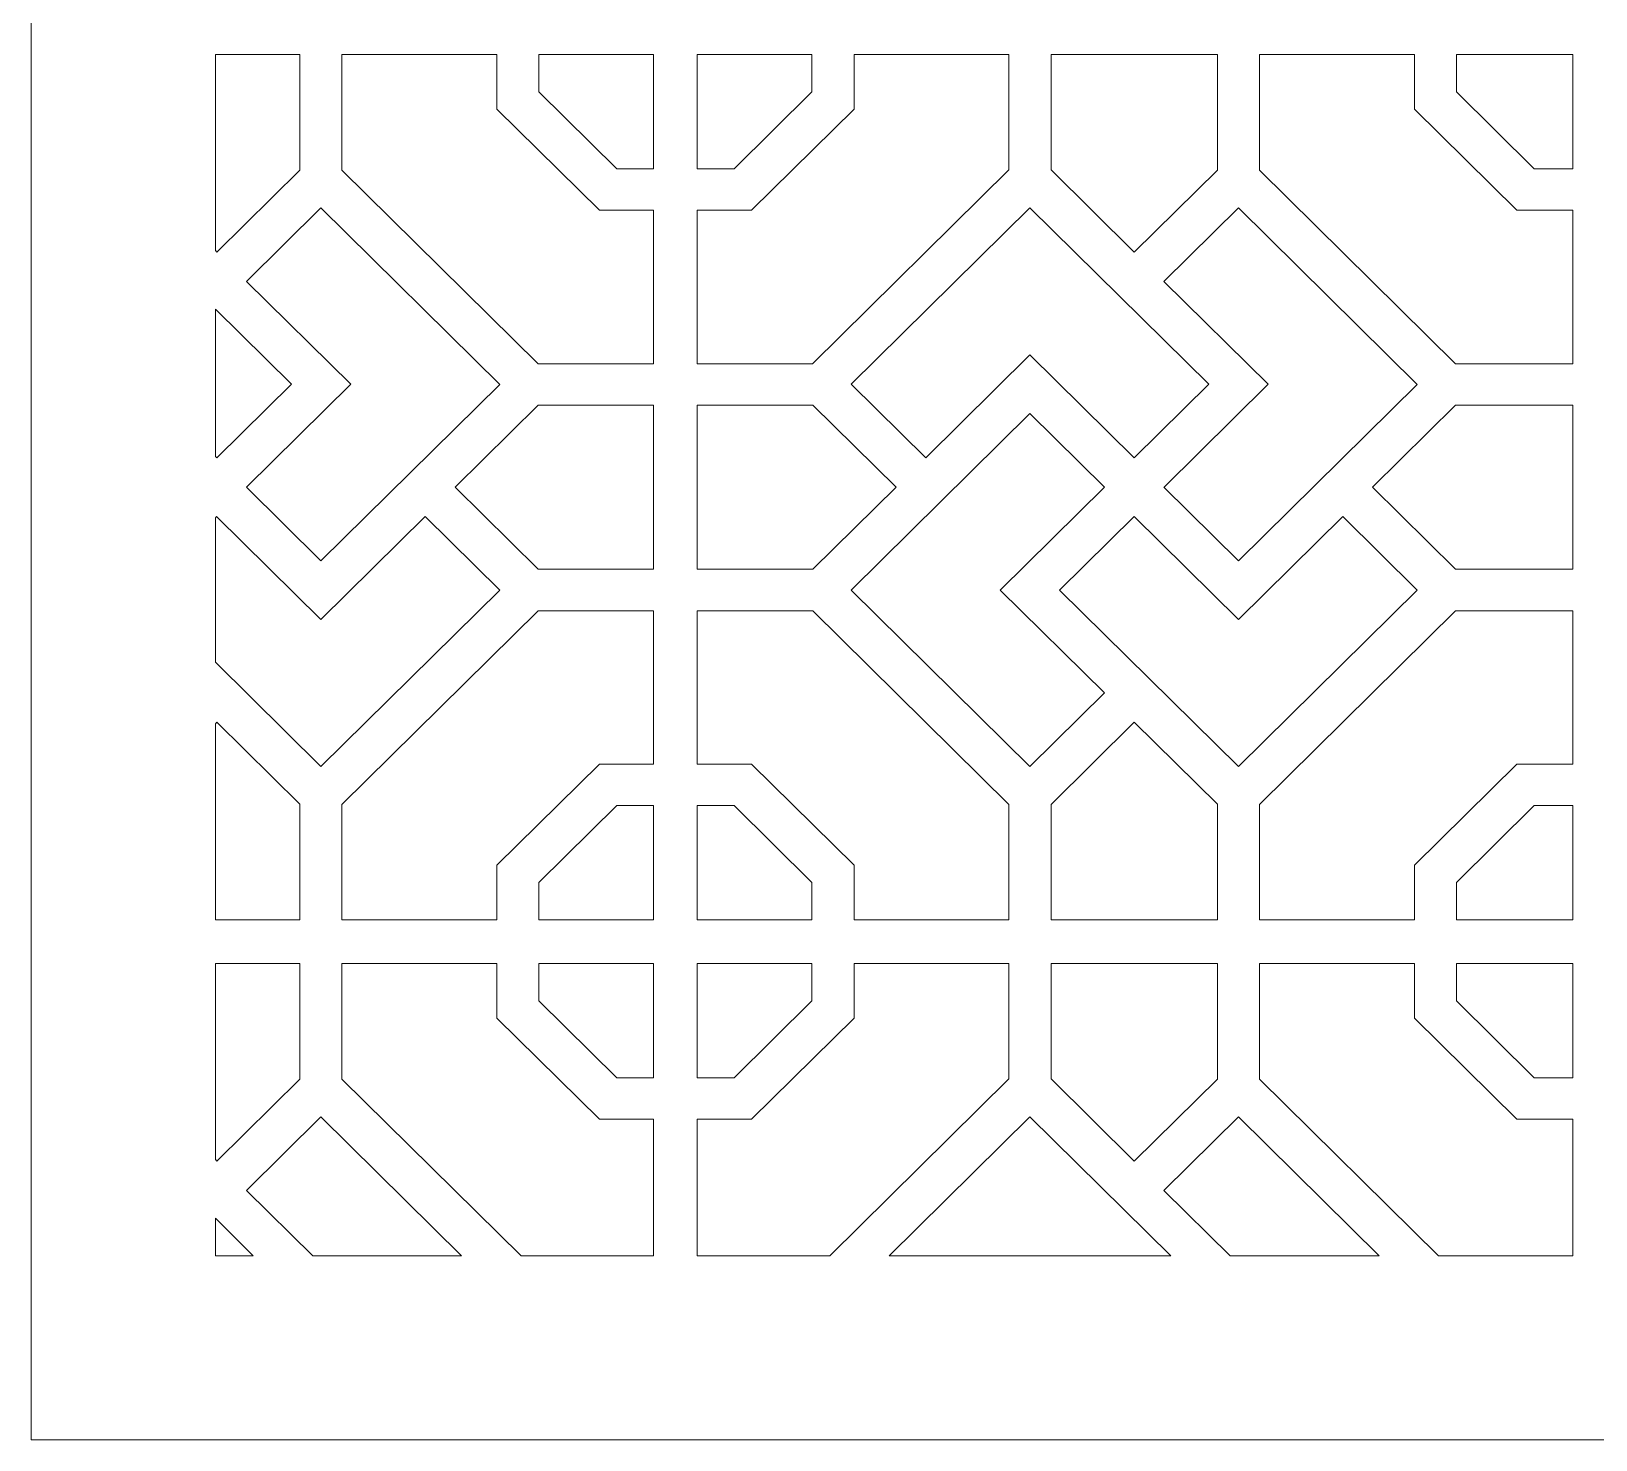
# Model space of a CAD drawing. Header units: centimetres. Extents: x 1.9 to 13.6, y -8.7 to 8.9.
# Drawn here: x 1.881 to 4.703, y -8.687 to -6.146 of the extents above; entities that cross this region are included whole.
import ezdxf

# ---------------------------------------------------------------- set-up
doc = ezdxf.new("R2010")
doc.units = ezdxf.units.CM
doc.header["$MEASUREMENT"] = 0
doc.layers.add('layer 1', color=7, linetype='Continuous')

msp = doc.modelspace()

# ---------------------------------------------------------------- linework, layer by layer
at = {"layer": 'layer 1', "color": 7, "lineweight": 9}
for points, knots in [([(1.88079, 8.91238), (1.88079, 8.91238), (7.52596, 8.91238), (7.52596, 8.91238), (7.52596, 8.91238), (7.52596, 8.91238), (7.52596, -8.68727), (7.52596, -8.68727), (7.52596, -8.68727), (7.52596, -8.68727), (1.88079, -8.68727), (1.88079, -8.68727), (1.88079, -8.68727), (1.88079, -8.68727), (1.88079, 8.91238), (1.88079, 8.91238)], [0, 0, 0, 0, 0.2, 0.2, 0.2, 0.2, 0.4, 0.4, 0.4, 0.4, 0.6, 0.6, 0.6, 0.6, 1, 1, 1, 1]), ([(2.21286, -6.54152), (2.21286, -6.54152), (2.21555, -6.54417), (2.21555, -6.54417), (2.21555, -6.54417), (2.21555, -6.54417), (2.36549, -6.3962), (2.36549, -6.3962), (2.36549, -6.3962), (2.36549, -6.3962), (2.36549, -6.18758), (2.36549, -6.18758), (2.36549, -6.18758), (2.36549, -6.18758), (2.21286, -6.18758), (2.21286, -6.18758), (2.21286, -6.18758), (2.21286, -6.18758), (2.21286, -6.54152), (2.21286, -6.54152)], [0, 0, 0, 0, 0.1666667, 0.1666667, 0.1666667, 0.1666667, 0.3333333, 0.3333333, 0.3333333, 0.3333333, 0.5, 0.5, 0.5, 0.5, 0.6666667, 0.6666667, 0.6666667, 0.6666667, 1, 1, 1, 1]), ([(3.00364, -6.74554), (3.00364, -6.74554), (3.00364, -6.46859), (3.00364, -6.46859), (3.00364, -6.46859), (3.00364, -6.46859), (2.90591, -6.46859), (2.90591, -6.46859), (2.90591, -6.46859), (2.90591, -6.46859), (2.72093, -6.28605), (2.72093, -6.28605), (2.72093, -6.28605), (2.72093, -6.28605), (2.72093, -6.18758), (2.72093, -6.18758), (2.72093, -6.18758), (2.72093, -6.18758), (2.44133, -6.18758), (2.44133, -6.18758), (2.44133, -6.18758), (2.44133, -6.18758), (2.44133, -6.39612), (2.44133, -6.39612), (2.44133, -6.39612), (2.44133, -6.39612), (2.79541, -6.74554), (2.79541, -6.74554), (2.79541, -6.74554), (2.79541, -6.74554), (3.00364, -6.74554), (3.00364, -6.74554)], [0, 0, 0, 0, 0.1111111, 0.1111111, 0.1111111, 0.1111111, 0.2222222, 0.2222222, 0.2222222, 0.2222222, 0.3333333, 0.3333333, 0.3333333, 0.3333333, 0.4444444, 0.4444444, 0.4444444, 0.4444444, 0.5555556, 0.5555556, 0.5555556, 0.5555556, 0.6666667, 0.6666667, 0.6666667, 0.6666667, 0.7777778, 0.7777778, 0.7777778, 0.7777778, 1, 1, 1, 1]), ([(3.00364, -6.39375), (3.00364, -6.39375), (3.00364, -6.18758), (3.00364, -6.18758), (3.00364, -6.18758), (3.00364, -6.18758), (2.79677, -6.18758), (2.79677, -6.18758), (2.79677, -6.18758), (2.79677, -6.18758), (2.79677, -6.25505), (2.79677, -6.25505), (2.79677, -6.25505), (2.79677, -6.25505), (2.93732, -6.39375), (2.93732, -6.39375), (2.93732, -6.39375), (2.93732, -6.39375), (3.00364, -6.39375), (3.00364, -6.39375)], [0, 0, 0, 0, 0.1666667, 0.1666667, 0.1666667, 0.1666667, 0.3333333, 0.3333333, 0.3333333, 0.3333333, 0.5, 0.5, 0.5, 0.5, 0.6666667, 0.6666667, 0.6666667, 0.6666667, 1, 1, 1, 1]), ([(3.08248, -6.18758), (3.08248, -6.18758), (3.08248, -6.39375), (3.08248, -6.39375), (3.08248, -6.39375), (3.08248, -6.39375), (3.1488, -6.39375), (3.1488, -6.39375), (3.1488, -6.39375), (3.1488, -6.39375), (3.28936, -6.25505), (3.28936, -6.25505), (3.28936, -6.25505), (3.28936, -6.25505), (3.28936, -6.18758), (3.28936, -6.18758), (3.28936, -6.18758), (3.28936, -6.18758), (3.08248, -6.18758), (3.08248, -6.18758)], [0, 0, 0, 0, 0.1666667, 0.1666667, 0.1666667, 0.1666667, 0.3333333, 0.3333333, 0.3333333, 0.3333333, 0.5, 0.5, 0.5, 0.5, 0.6666667, 0.6666667, 0.6666667, 0.6666667, 1, 1, 1, 1]), ([(3.08248, -6.46859), (3.08248, -6.46859), (3.08248, -6.74554), (3.08248, -6.74554), (3.08248, -6.74554), (3.08248, -6.74554), (3.29048, -6.74554), (3.29048, -6.74554), (3.29048, -6.74554), (3.29048, -6.74554), (3.6448, -6.39588), (3.6448, -6.39588), (3.6448, -6.39588), (3.6448, -6.39588), (3.6448, -6.18758), (3.6448, -6.18758), (3.6448, -6.18758), (3.6448, -6.18758), (3.3652, -6.18758), (3.3652, -6.18758), (3.3652, -6.18758), (3.3652, -6.18758), (3.3652, -6.28605), (3.3652, -6.28605), (3.3652, -6.28605), (3.3652, -6.28605), (3.18022, -6.46859), (3.18022, -6.46859), (3.18022, -6.46859), (3.18022, -6.46859), (3.08248, -6.46859), (3.08248, -6.46859)], [0, 0, 0, 0, 0.1111111, 0.1111111, 0.1111111, 0.1111111, 0.2222222, 0.2222222, 0.2222222, 0.2222222, 0.3333333, 0.3333333, 0.3333333, 0.3333333, 0.4444444, 0.4444444, 0.4444444, 0.4444444, 0.5555556, 0.5555556, 0.5555556, 0.5555556, 0.6666667, 0.6666667, 0.6666667, 0.6666667, 0.7777778, 0.7777778, 0.7777778, 0.7777778, 1, 1, 1, 1]), ([(3.72064, -6.18758), (3.72064, -6.18758), (3.72063, -6.39597), (3.72063, -6.39597), (3.72063, -6.39597), (3.72063, -6.39597), (3.87082, -6.54417), (3.87082, -6.54417), (3.87082, -6.54417), (3.87082, -6.54417), (4.02076, -6.3962), (4.02076, -6.3962), (4.02076, -6.3962), (4.02076, -6.3962), (4.02076, -6.18758), (4.02076, -6.18758), (4.02076, -6.18758), (4.02076, -6.18758), (3.72064, -6.18758), (3.72064, -6.18758)], [0, 0, 0, 0, 0.1666667, 0.1666667, 0.1666667, 0.1666667, 0.3333333, 0.3333333, 0.3333333, 0.3333333, 0.5, 0.5, 0.5, 0.5, 0.6666667, 0.6666667, 0.6666667, 0.6666667, 1, 1, 1, 1]), ([(4.56118, -6.46859), (4.56118, -6.46859), (4.3762, -6.28605), (4.3762, -6.28605), (4.3762, -6.28605), (4.3762, -6.28605), (4.3762, -6.18758), (4.3762, -6.18758), (4.3762, -6.18758), (4.3762, -6.18758), (4.0966, -6.18758), (4.0966, -6.18758), (4.0966, -6.18758), (4.0966, -6.18758), (4.09659, -6.39612), (4.09659, -6.39612), (4.09659, -6.39612), (4.09659, -6.39612), (4.45068, -6.74554), (4.45068, -6.74554), (4.45068, -6.74554), (4.45068, -6.74554), (4.66191, -6.74554), (4.66191, -6.74554), (4.66191, -6.74554), (4.66191, -6.74554), (4.66191, -6.46859), (4.66191, -6.46859), (4.66191, -6.46859), (4.66191, -6.46859), (4.56118, -6.46859), (4.56118, -6.46859)], [0, 0, 0, 0, 0.1111111, 0.1111111, 0.1111111, 0.1111111, 0.2222222, 0.2222222, 0.2222222, 0.2222222, 0.3333333, 0.3333333, 0.3333333, 0.3333333, 0.4444444, 0.4444444, 0.4444444, 0.4444444, 0.5555556, 0.5555556, 0.5555556, 0.5555556, 0.6666667, 0.6666667, 0.6666667, 0.6666667, 0.7777778, 0.7777778, 0.7777778, 0.7777778, 1, 1, 1, 1]), ([(4.66191, -6.39375), (4.66191, -6.39375), (4.66191, -6.18758), (4.66191, -6.18758), (4.66191, -6.18758), (4.66191, -6.18758), (4.45203, -6.18758), (4.45203, -6.18758), (4.45203, -6.18758), (4.45203, -6.18758), (4.45203, -6.25505), (4.45203, -6.25505), (4.45203, -6.25505), (4.45203, -6.25505), (4.59259, -6.39375), (4.59259, -6.39375), (4.59259, -6.39375), (4.59259, -6.39375), (4.66191, -6.39375), (4.66191, -6.39375)], [0, 0, 0, 0, 0.1666667, 0.1666667, 0.1666667, 0.1666667, 0.3333333, 0.3333333, 0.3333333, 0.3333333, 0.5, 0.5, 0.5, 0.5, 0.6666667, 0.6666667, 0.6666667, 0.6666667, 1, 1, 1, 1]), ([(2.26925, -6.96828), (2.26925, -6.96828), (2.26932, -6.96834), (2.26932, -6.96834), (2.26932, -6.96834), (2.26932, -6.96834), (2.269, -6.96865), (2.269, -6.96865), (2.269, -6.96865), (2.269, -6.96865), (2.40346, -7.10134), (2.40346, -7.10134), (2.40346, -7.10134), (2.40346, -7.10134), (2.72609, -6.78296), (2.72609, -6.78296), (2.72609, -6.78296), (2.72609, -6.78296), (2.40346, -6.46458), (2.40346, -6.46458), (2.40346, -6.46458), (2.40346, -6.46458), (2.26918, -6.59709), (2.26918, -6.59709), (2.26918, -6.59709), (2.26918, -6.59709), (2.45728, -6.78272), (2.45728, -6.78272), (2.45728, -6.78272), (2.45728, -6.78272), (2.26925, -6.96828), (2.26925, -6.96828)], [0, 0, 0, 0, 0.1111111, 0.1111111, 0.1111111, 0.1111111, 0.2222222, 0.2222222, 0.2222222, 0.2222222, 0.3333333, 0.3333333, 0.3333333, 0.3333333, 0.4444444, 0.4444444, 0.4444444, 0.4444444, 0.5555556, 0.5555556, 0.5555556, 0.5555556, 0.6666667, 0.6666667, 0.6666667, 0.6666667, 0.7777778, 0.7777778, 0.7777778, 0.7777778, 1, 1, 1, 1]), ([(3.87059, -6.91527), (3.87059, -6.91527), (3.87067, -6.9152), (3.87067, -6.9152), (3.87067, -6.9152), (3.87067, -6.9152), (3.87086, -6.91539), (3.87086, -6.91539), (3.87086, -6.91539), (3.87086, -6.91539), (4.0053, -6.78272), (4.0053, -6.78272), (4.0053, -6.78272), (4.0053, -6.78272), (3.68268, -6.46434), (3.68268, -6.46434), (3.68268, -6.46434), (3.68268, -6.46434), (3.36005, -6.78272), (3.36005, -6.78272), (3.36005, -6.78272), (3.36005, -6.78272), (3.49456, -6.91546), (3.49456, -6.91546), (3.49456, -6.91546), (3.49456, -6.91546), (3.68267, -6.72982), (3.68267, -6.72982), (3.68267, -6.72982), (3.68267, -6.72982), (3.87059, -6.91527), (3.87059, -6.91527)], [0, 0, 0, 0, 0.1111111, 0.1111111, 0.1111111, 0.1111111, 0.2222222, 0.2222222, 0.2222222, 0.2222222, 0.3333333, 0.3333333, 0.3333333, 0.3333333, 0.4444444, 0.4444444, 0.4444444, 0.4444444, 0.5555556, 0.5555556, 0.5555556, 0.5555556, 0.6666667, 0.6666667, 0.6666667, 0.6666667, 0.7777778, 0.7777778, 0.7777778, 0.7777778, 1, 1, 1, 1]), ([(3.92451, -6.96828), (3.92451, -6.96828), (3.92458, -6.96834), (3.92458, -6.96834), (3.92458, -6.96834), (3.92458, -6.96834), (3.92427, -6.96865), (3.92427, -6.96865), (3.92427, -6.96865), (3.92427, -6.96865), (4.05873, -7.10134), (4.05873, -7.10134), (4.05873, -7.10134), (4.05873, -7.10134), (4.38135, -6.78296), (4.38135, -6.78296), (4.38135, -6.78296), (4.38135, -6.78296), (4.05873, -6.46458), (4.05873, -6.46458), (4.05873, -6.46458), (4.05873, -6.46458), (3.92444, -6.59709), (3.92444, -6.59709), (3.92444, -6.59709), (3.92444, -6.59709), (4.11255, -6.78272), (4.11255, -6.78272), (4.11255, -6.78272), (4.11255, -6.78272), (3.92451, -6.96828), (3.92451, -6.96828)], [0, 0, 0, 0, 0.1111111, 0.1111111, 0.1111111, 0.1111111, 0.2222222, 0.2222222, 0.2222222, 0.2222222, 0.3333333, 0.3333333, 0.3333333, 0.3333333, 0.4444444, 0.4444444, 0.4444444, 0.4444444, 0.5555556, 0.5555556, 0.5555556, 0.5555556, 0.6666667, 0.6666667, 0.6666667, 0.6666667, 0.7777778, 0.7777778, 0.7777778, 0.7777778, 1, 1, 1, 1]), ([(2.21286, -6.91283), (2.21286, -6.91283), (2.21533, -6.91527), (2.21533, -6.91527), (2.21533, -6.91527), (2.21533, -6.91527), (2.2154, -6.9152), (2.2154, -6.9152), (2.2154, -6.9152), (2.2154, -6.9152), (2.21559, -6.91539), (2.21559, -6.91539), (2.21559, -6.91539), (2.21559, -6.91539), (2.35003, -6.78272), (2.35003, -6.78272), (2.35003, -6.78272), (2.35003, -6.78272), (2.21286, -6.64735), (2.21286, -6.64735), (2.21286, -6.64735), (2.21286, -6.64735), (2.21286, -6.91283), (2.21286, -6.91283)], [0, 0, 0, 0, 0.1428571, 0.1428571, 0.1428571, 0.1428571, 0.2857143, 0.2857143, 0.2857143, 0.2857143, 0.4285714, 0.4285714, 0.4285714, 0.4285714, 0.5714286, 0.5714286, 0.5714286, 0.5714286, 0.7142857, 0.7142857, 0.7142857, 0.7142857, 1, 1, 1, 1]), ([(3.00364, -7.11655), (3.00364, -7.11655), (3.00364, -6.82037), (3.00364, -6.82037), (3.00364, -6.82037), (3.00364, -6.82037), (2.79541, -6.82037), (2.79541, -6.82037), (2.79541, -6.82037), (2.79541, -6.82037), (2.64535, -6.96846), (2.64535, -6.96846), (2.64535, -6.96846), (2.64535, -6.96846), (2.79541, -7.11655), (2.79541, -7.11655), (2.79541, -7.11655), (2.79541, -7.11655), (3.00364, -7.11655), (3.00364, -7.11655)], [0, 0, 0, 0, 0.1666667, 0.1666667, 0.1666667, 0.1666667, 0.3333333, 0.3333333, 0.3333333, 0.3333333, 0.5, 0.5, 0.5, 0.5, 0.6666667, 0.6666667, 0.6666667, 0.6666667, 1, 1, 1, 1]), ([(3.08248, -6.82037), (3.08248, -6.82037), (3.08248, -7.11655), (3.08248, -7.11655), (3.08248, -7.11655), (3.08248, -7.11655), (3.29079, -7.11655), (3.29079, -7.11655), (3.29079, -7.11655), (3.29079, -7.11655), (3.44094, -6.96838), (3.44094, -6.96838), (3.44094, -6.96838), (3.44094, -6.96838), (3.29096, -6.82037), (3.29096, -6.82037), (3.29096, -6.82037), (3.29096, -6.82037), (3.08248, -6.82037), (3.08248, -6.82037)], [0, 0, 0, 0, 0.1666667, 0.1666667, 0.1666667, 0.1666667, 0.3333333, 0.3333333, 0.3333333, 0.3333333, 0.5, 0.5, 0.5, 0.5, 0.6666667, 0.6666667, 0.6666667, 0.6666667, 1, 1, 1, 1]), ([(4.66191, -6.82037), (4.66191, -6.82037), (4.45068, -6.82037), (4.45068, -6.82037), (4.45068, -6.82037), (4.45068, -6.82037), (4.30061, -6.96846), (4.30061, -6.96846), (4.30061, -6.96846), (4.30061, -6.96846), (4.45068, -7.11655), (4.45068, -7.11655), (4.45068, -7.11655), (4.45068, -7.11655), (4.66191, -7.11655), (4.66191, -7.11655), (4.66191, -7.11655), (4.66191, -7.11655), (4.66191, -6.82037), (4.66191, -6.82037)], [0, 0, 0, 0, 0.1666667, 0.1666667, 0.1666667, 0.1666667, 0.3333333, 0.3333333, 0.3333333, 0.3333333, 0.5, 0.5, 0.5, 0.5, 0.6666667, 0.6666667, 0.6666667, 0.6666667, 1, 1, 1, 1]), ([(3.81684, -6.96838), (3.81684, -6.96838), (3.817, -6.96822), (3.817, -6.96822), (3.817, -6.96822), (3.817, -6.96822), (3.68268, -6.83567), (3.68268, -6.83567), (3.68268, -6.83567), (3.68268, -6.83567), (3.36005, -7.15404), (3.36005, -7.15404), (3.36005, -7.15404), (3.36005, -7.15404), (3.68267, -7.47242), (3.68267, -7.47242), (3.68267, -7.47242), (3.68267, -7.47242), (3.81711, -7.33975), (3.81711, -7.33975), (3.81711, -7.33975), (3.81711, -7.33975), (3.62885, -7.15397), (3.62885, -7.15397), (3.62885, -7.15397), (3.62885, -7.15397), (3.81688, -6.96842), (3.81688, -6.96842), (3.81688, -6.96842), (3.81688, -6.96842), (3.81684, -6.96838), (3.81684, -6.96838)], [0, 0, 0, 0, 0.1111111, 0.1111111, 0.1111111, 0.1111111, 0.2222222, 0.2222222, 0.2222222, 0.2222222, 0.3333333, 0.3333333, 0.3333333, 0.3333333, 0.4444444, 0.4444444, 0.4444444, 0.4444444, 0.5555556, 0.5555556, 0.5555556, 0.5555556, 0.6666667, 0.6666667, 0.6666667, 0.6666667, 0.7777778, 0.7777778, 0.7777778, 0.7777778, 1, 1, 1, 1]), ([(2.21286, -7.28426), (2.21286, -7.28426), (2.40346, -7.47235), (2.40346, -7.47235), (2.40346, -7.47235), (2.40346, -7.47235), (2.72609, -7.15397), (2.72609, -7.15397), (2.72609, -7.15397), (2.72609, -7.15397), (2.59172, -7.02138), (2.59172, -7.02138), (2.59172, -7.02138), (2.59172, -7.02138), (2.40346, -7.20717), (2.40346, -7.20717), (2.40346, -7.20717), (2.40346, -7.20717), (2.21519, -7.02138), (2.21519, -7.02138), (2.21519, -7.02138), (2.21519, -7.02138), (2.21286, -7.02368), (2.21286, -7.02368), (2.21286, -7.02368), (2.21286, -7.02368), (2.21286, -7.28426), (2.21286, -7.28426)], [0, 0, 0, 0, 0.125, 0.125, 0.125, 0.125, 0.25, 0.25, 0.25, 0.25, 0.375, 0.375, 0.375, 0.375, 0.5, 0.5, 0.5, 0.5, 0.625, 0.625, 0.625, 0.625, 0.75, 0.75, 0.75, 0.75, 1, 1, 1, 1]), ([(3.87046, -7.02138), (3.87046, -7.02138), (3.7361, -7.15397), (3.7361, -7.15397), (3.7361, -7.15397), (3.7361, -7.15397), (4.05873, -7.47235), (4.05873, -7.47235), (4.05873, -7.47235), (4.05873, -7.47235), (4.38135, -7.15397), (4.38135, -7.15397), (4.38135, -7.15397), (4.38135, -7.15397), (4.24699, -7.02138), (4.24699, -7.02138), (4.24699, -7.02138), (4.24699, -7.02138), (4.05873, -7.20717), (4.05873, -7.20717), (4.05873, -7.20717), (4.05873, -7.20717), (3.87046, -7.02138), (3.87046, -7.02138)], [0, 0, 0, 0, 0.1428571, 0.1428571, 0.1428571, 0.1428571, 0.2857143, 0.2857143, 0.2857143, 0.2857143, 0.4285714, 0.4285714, 0.4285714, 0.4285714, 0.5714286, 0.5714286, 0.5714286, 0.5714286, 0.7142857, 0.7142857, 0.7142857, 0.7142857, 1, 1, 1, 1]), ([(3.00364, -7.46816), (3.00364, -7.46816), (3.00364, -7.19138), (3.00364, -7.19138), (3.00364, -7.19138), (3.00364, -7.19138), (2.79541, -7.19138), (2.79541, -7.19138), (2.79541, -7.19138), (2.79541, -7.19138), (2.44133, -7.5408), (2.44133, -7.5408), (2.44133, -7.5408), (2.44133, -7.5408), (2.44133, -7.74917), (2.44133, -7.74917), (2.44133, -7.74917), (2.44133, -7.74917), (2.72093, -7.74917), (2.72093, -7.74917), (2.72093, -7.74917), (2.72093, -7.74917), (2.72093, -7.6507), (2.72093, -7.6507), (2.72093, -7.6507), (2.72093, -7.6507), (2.90591, -7.46816), (2.90591, -7.46816), (2.90591, -7.46816), (2.90591, -7.46816), (3.00364, -7.46816), (3.00364, -7.46816)], [0, 0, 0, 0, 0.1111111, 0.1111111, 0.1111111, 0.1111111, 0.2222222, 0.2222222, 0.2222222, 0.2222222, 0.3333333, 0.3333333, 0.3333333, 0.3333333, 0.4444444, 0.4444444, 0.4444444, 0.4444444, 0.5555556, 0.5555556, 0.5555556, 0.5555556, 0.6666667, 0.6666667, 0.6666667, 0.6666667, 0.7777778, 0.7777778, 0.7777778, 0.7777778, 1, 1, 1, 1]), ([(3.08248, -7.19138), (3.08248, -7.19138), (3.08248, -7.46816), (3.08248, -7.46816), (3.08248, -7.46816), (3.08248, -7.46816), (3.18022, -7.46816), (3.18022, -7.46816), (3.18022, -7.46816), (3.18022, -7.46816), (3.3652, -7.6507), (3.3652, -7.6507), (3.3652, -7.6507), (3.3652, -7.6507), (3.3652, -7.74917), (3.3652, -7.74917), (3.3652, -7.74917), (3.3652, -7.74917), (3.6448, -7.74917), (3.6448, -7.74917), (3.6448, -7.74917), (3.6448, -7.74917), (3.6448, -7.54087), (3.6448, -7.54087), (3.6448, -7.54087), (3.6448, -7.54087), (3.29065, -7.19138), (3.29065, -7.19138), (3.29065, -7.19138), (3.29065, -7.19138), (3.08248, -7.19138), (3.08248, -7.19138)], [0, 0, 0, 0, 0.1111111, 0.1111111, 0.1111111, 0.1111111, 0.2222222, 0.2222222, 0.2222222, 0.2222222, 0.3333333, 0.3333333, 0.3333333, 0.3333333, 0.4444444, 0.4444444, 0.4444444, 0.4444444, 0.5555556, 0.5555556, 0.5555556, 0.5555556, 0.6666667, 0.6666667, 0.6666667, 0.6666667, 0.7777778, 0.7777778, 0.7777778, 0.7777778, 1, 1, 1, 1]), ([(4.56118, -7.46816), (4.56118, -7.46816), (4.66191, -7.46816), (4.66191, -7.46816), (4.66191, -7.46816), (4.66191, -7.46816), (4.66191, -7.19138), (4.66191, -7.19138), (4.66191, -7.19138), (4.66191, -7.19138), (4.45068, -7.19138), (4.45068, -7.19138), (4.45068, -7.19138), (4.45068, -7.19138), (4.0966, -7.5408), (4.0966, -7.5408), (4.0966, -7.5408), (4.0966, -7.5408), (4.09659, -7.74917), (4.09659, -7.74917), (4.09659, -7.74917), (4.09659, -7.74917), (4.3762, -7.74917), (4.3762, -7.74917), (4.3762, -7.74917), (4.3762, -7.74917), (4.3762, -7.6507), (4.3762, -7.6507), (4.3762, -7.6507), (4.3762, -7.6507), (4.56118, -7.46816), (4.56118, -7.46816)], [0, 0, 0, 0, 0.1111111, 0.1111111, 0.1111111, 0.1111111, 0.2222222, 0.2222222, 0.2222222, 0.2222222, 0.3333333, 0.3333333, 0.3333333, 0.3333333, 0.4444444, 0.4444444, 0.4444444, 0.4444444, 0.5555556, 0.5555556, 0.5555556, 0.5555556, 0.6666667, 0.6666667, 0.6666667, 0.6666667, 0.7777778, 0.7777778, 0.7777778, 0.7777778, 1, 1, 1, 1]), ([(2.21286, -7.74917), (2.21286, -7.74917), (2.36549, -7.74917), (2.36549, -7.74917), (2.36549, -7.74917), (2.36549, -7.74917), (2.36549, -7.54071), (2.36549, -7.54071), (2.36549, -7.54071), (2.36549, -7.54071), (2.21547, -7.39267), (2.21547, -7.39267), (2.21547, -7.39267), (2.21547, -7.39267), (2.21286, -7.39524), (2.21286, -7.39524), (2.21286, -7.39524), (2.21286, -7.39524), (2.21286, -7.74917), (2.21286, -7.74917)], [0, 0, 0, 0, 0.1666667, 0.1666667, 0.1666667, 0.1666667, 0.3333333, 0.3333333, 0.3333333, 0.3333333, 0.5, 0.5, 0.5, 0.5, 0.6666667, 0.6666667, 0.6666667, 0.6666667, 1, 1, 1, 1]), ([(4.02076, -7.74917), (4.02076, -7.74917), (4.02076, -7.54071), (4.02076, -7.54071), (4.02076, -7.54071), (4.02076, -7.54071), (3.87073, -7.39267), (3.87073, -7.39267), (3.87073, -7.39267), (3.87073, -7.39267), (3.72064, -7.54079), (3.72064, -7.54079), (3.72064, -7.54079), (3.72064, -7.54079), (3.72063, -7.74917), (3.72063, -7.74917), (3.72063, -7.74917), (3.72063, -7.74917), (4.02076, -7.74917), (4.02076, -7.74917)], [0, 0, 0, 0, 0.1666667, 0.1666667, 0.1666667, 0.1666667, 0.3333333, 0.3333333, 0.3333333, 0.3333333, 0.5, 0.5, 0.5, 0.5, 0.6666667, 0.6666667, 0.6666667, 0.6666667, 1, 1, 1, 1]), ([(3.00364, -7.74917), (3.00364, -7.74917), (3.00364, -7.543), (3.00364, -7.543), (3.00364, -7.543), (3.00364, -7.543), (2.93732, -7.543), (2.93732, -7.543), (2.93732, -7.543), (2.93732, -7.543), (2.79677, -7.6817), (2.79677, -7.6817), (2.79677, -7.6817), (2.79677, -7.6817), (2.79677, -7.74917), (2.79677, -7.74917), (2.79677, -7.74917), (2.79677, -7.74917), (3.00364, -7.74917), (3.00364, -7.74917)], [0, 0, 0, 0, 0.1666667, 0.1666667, 0.1666667, 0.1666667, 0.3333333, 0.3333333, 0.3333333, 0.3333333, 0.5, 0.5, 0.5, 0.5, 0.6666667, 0.6666667, 0.6666667, 0.6666667, 1, 1, 1, 1]), ([(3.08248, -7.543), (3.08248, -7.543), (3.08248, -7.74917), (3.08248, -7.74917), (3.08248, -7.74917), (3.08248, -7.74917), (3.28936, -7.74917), (3.28936, -7.74917), (3.28936, -7.74917), (3.28936, -7.74917), (3.28936, -7.6817), (3.28936, -7.6817), (3.28936, -7.6817), (3.28936, -7.6817), (3.1488, -7.543), (3.1488, -7.543), (3.1488, -7.543), (3.1488, -7.543), (3.08248, -7.543), (3.08248, -7.543)], [0, 0, 0, 0, 0.1666667, 0.1666667, 0.1666667, 0.1666667, 0.3333333, 0.3333333, 0.3333333, 0.3333333, 0.5, 0.5, 0.5, 0.5, 0.6666667, 0.6666667, 0.6666667, 0.6666667, 1, 1, 1, 1]), ([(4.66191, -7.543), (4.66191, -7.543), (4.59259, -7.543), (4.59259, -7.543), (4.59259, -7.543), (4.59259, -7.543), (4.45203, -7.6817), (4.45203, -7.6817), (4.45203, -7.6817), (4.45203, -7.6817), (4.45203, -7.74917), (4.45203, -7.74917), (4.45203, -7.74917), (4.45203, -7.74917), (4.66191, -7.74917), (4.66191, -7.74917), (4.66191, -7.74917), (4.66191, -7.74917), (4.66191, -7.543), (4.66191, -7.543)], [0, 0, 0, 0, 0.1666667, 0.1666667, 0.1666667, 0.1666667, 0.3333333, 0.3333333, 0.3333333, 0.3333333, 0.5, 0.5, 0.5, 0.5, 0.6666667, 0.6666667, 0.6666667, 0.6666667, 1, 1, 1, 1]), ([(2.21286, -8.18182), (2.21286, -8.18182), (2.21555, -8.18447), (2.21555, -8.18447), (2.21555, -8.18447), (2.21555, -8.18447), (2.36549, -8.0365), (2.36549, -8.0365), (2.36549, -8.0365), (2.36549, -8.0365), (2.36549, -7.82788), (2.36549, -7.82788), (2.36549, -7.82788), (2.36549, -7.82788), (2.21286, -7.82788), (2.21286, -7.82788), (2.21286, -7.82788), (2.21286, -7.82788), (2.21286, -8.18182), (2.21286, -8.18182)], [0, 0, 0, 0, 0.1666667, 0.1666667, 0.1666667, 0.1666667, 0.3333333, 0.3333333, 0.3333333, 0.3333333, 0.5, 0.5, 0.5, 0.5, 0.6666667, 0.6666667, 0.6666667, 0.6666667, 1, 1, 1, 1]), ([(3.00364, -8.3552), (3.00364, -8.3552), (3.00364, -8.10889), (3.00364, -8.10889), (3.00364, -8.10889), (3.00364, -8.10889), (2.90591, -8.10889), (2.90591, -8.10889), (2.90591, -8.10889), (2.90591, -8.10889), (2.72093, -7.92635), (2.72093, -7.92635), (2.72093, -7.92635), (2.72093, -7.92635), (2.72093, -7.82788), (2.72093, -7.82788), (2.72093, -7.82788), (2.72093, -7.82788), (2.44133, -7.82788), (2.44133, -7.82788), (2.44133, -7.82788), (2.44133, -7.82788), (2.44133, -8.03642), (2.44133, -8.03642), (2.44133, -8.03642), (2.44133, -8.03642), (2.76437, -8.3552), (2.76437, -8.3552), (2.76437, -8.3552), (2.76437, -8.3552), (3.00364, -8.3552), (3.00364, -8.3552)], [0, 0, 0, 0, 0.1111111, 0.1111111, 0.1111111, 0.1111111, 0.2222222, 0.2222222, 0.2222222, 0.2222222, 0.3333333, 0.3333333, 0.3333333, 0.3333333, 0.4444444, 0.4444444, 0.4444444, 0.4444444, 0.5555556, 0.5555556, 0.5555556, 0.5555556, 0.6666667, 0.6666667, 0.6666667, 0.6666667, 0.7777778, 0.7777778, 0.7777778, 0.7777778, 1, 1, 1, 1]), ([(3.00364, -8.03406), (3.00364, -8.03406), (3.00364, -7.82788), (3.00364, -7.82788), (3.00364, -7.82788), (3.00364, -7.82788), (2.79677, -7.82788), (2.79677, -7.82788), (2.79677, -7.82788), (2.79677, -7.82788), (2.79677, -7.89535), (2.79677, -7.89535), (2.79677, -7.89535), (2.79677, -7.89535), (2.93732, -8.03406), (2.93732, -8.03406), (2.93732, -8.03406), (2.93732, -8.03406), (3.00364, -8.03406), (3.00364, -8.03406)], [0, 0, 0, 0, 0.1666667, 0.1666667, 0.1666667, 0.1666667, 0.3333333, 0.3333333, 0.3333333, 0.3333333, 0.5, 0.5, 0.5, 0.5, 0.6666667, 0.6666667, 0.6666667, 0.6666667, 1, 1, 1, 1]), ([(3.32152, -8.3552), (3.32152, -8.3552), (3.6448, -8.03618), (3.6448, -8.03618), (3.6448, -8.03618), (3.6448, -8.03618), (3.6448, -7.82788), (3.6448, -7.82788), (3.6448, -7.82788), (3.6448, -7.82788), (3.3652, -7.82788), (3.3652, -7.82788), (3.3652, -7.82788), (3.3652, -7.82788), (3.3652, -7.92635), (3.3652, -7.92635), (3.3652, -7.92635), (3.3652, -7.92635), (3.18022, -8.10889), (3.18022, -8.10889), (3.18022, -8.10889), (3.18022, -8.10889), (3.08248, -8.10889), (3.08248, -8.10889), (3.08248, -8.10889), (3.08248, -8.10889), (3.08248, -8.3552), (3.08248, -8.3552), (3.08248, -8.3552), (3.08248, -8.3552), (3.32152, -8.3552), (3.32152, -8.3552)], [0, 0, 0, 0, 0.1111111, 0.1111111, 0.1111111, 0.1111111, 0.2222222, 0.2222222, 0.2222222, 0.2222222, 0.3333333, 0.3333333, 0.3333333, 0.3333333, 0.4444444, 0.4444444, 0.4444444, 0.4444444, 0.5555556, 0.5555556, 0.5555556, 0.5555556, 0.6666667, 0.6666667, 0.6666667, 0.6666667, 0.7777778, 0.7777778, 0.7777778, 0.7777778, 1, 1, 1, 1]), ([(3.08248, -7.82788), (3.08248, -7.82788), (3.08248, -8.03406), (3.08248, -8.03406), (3.08248, -8.03406), (3.08248, -8.03406), (3.1488, -8.03406), (3.1488, -8.03406), (3.1488, -8.03406), (3.1488, -8.03406), (3.28936, -7.89535), (3.28936, -7.89535), (3.28936, -7.89535), (3.28936, -7.89535), (3.28936, -7.82788), (3.28936, -7.82788), (3.28936, -7.82788), (3.28936, -7.82788), (3.08248, -7.82788), (3.08248, -7.82788)], [0, 0, 0, 0, 0.1666667, 0.1666667, 0.1666667, 0.1666667, 0.3333333, 0.3333333, 0.3333333, 0.3333333, 0.5, 0.5, 0.5, 0.5, 0.6666667, 0.6666667, 0.6666667, 0.6666667, 1, 1, 1, 1]), ([(3.72064, -7.82788), (3.72064, -7.82788), (3.72063, -8.03627), (3.72063, -8.03627), (3.72063, -8.03627), (3.72063, -8.03627), (3.87082, -8.18447), (3.87082, -8.18447), (3.87082, -8.18447), (3.87082, -8.18447), (4.02076, -8.0365), (4.02076, -8.0365), (4.02076, -8.0365), (4.02076, -8.0365), (4.02076, -7.82788), (4.02076, -7.82788), (4.02076, -7.82788), (4.02076, -7.82788), (3.72064, -7.82788), (3.72064, -7.82788)], [0, 0, 0, 0, 0.1666667, 0.1666667, 0.1666667, 0.1666667, 0.3333333, 0.3333333, 0.3333333, 0.3333333, 0.5, 0.5, 0.5, 0.5, 0.6666667, 0.6666667, 0.6666667, 0.6666667, 1, 1, 1, 1]), ([(4.66191, -8.3552), (4.66191, -8.3552), (4.66191, -8.10889), (4.66191, -8.10889), (4.66191, -8.10889), (4.66191, -8.10889), (4.56118, -8.10889), (4.56118, -8.10889), (4.56118, -8.10889), (4.56118, -8.10889), (4.3762, -7.92635), (4.3762, -7.92635), (4.3762, -7.92635), (4.3762, -7.92635), (4.3762, -7.82788), (4.3762, -7.82788), (4.3762, -7.82788), (4.3762, -7.82788), (4.0966, -7.82788), (4.0966, -7.82788), (4.0966, -7.82788), (4.0966, -7.82788), (4.09659, -8.03642), (4.09659, -8.03642), (4.09659, -8.03642), (4.09659, -8.03642), (4.41964, -8.3552), (4.41964, -8.3552), (4.41964, -8.3552), (4.41964, -8.3552), (4.66191, -8.3552), (4.66191, -8.3552)], [0, 0, 0, 0, 0.1111111, 0.1111111, 0.1111111, 0.1111111, 0.2222222, 0.2222222, 0.2222222, 0.2222222, 0.3333333, 0.3333333, 0.3333333, 0.3333333, 0.4444444, 0.4444444, 0.4444444, 0.4444444, 0.5555556, 0.5555556, 0.5555556, 0.5555556, 0.6666667, 0.6666667, 0.6666667, 0.6666667, 0.7777778, 0.7777778, 0.7777778, 0.7777778, 1, 1, 1, 1]), ([(4.66191, -8.03406), (4.66191, -8.03406), (4.66191, -7.82788), (4.66191, -7.82788), (4.66191, -7.82788), (4.66191, -7.82788), (4.45203, -7.82788), (4.45203, -7.82788), (4.45203, -7.82788), (4.45203, -7.82788), (4.45203, -7.89535), (4.45203, -7.89535), (4.45203, -7.89535), (4.45203, -7.89535), (4.59259, -8.03406), (4.59259, -8.03406), (4.59259, -8.03406), (4.59259, -8.03406), (4.66191, -8.03406), (4.66191, -8.03406)], [0, 0, 0, 0, 0.1666667, 0.1666667, 0.1666667, 0.1666667, 0.3333333, 0.3333333, 0.3333333, 0.3333333, 0.5, 0.5, 0.5, 0.5, 0.6666667, 0.6666667, 0.6666667, 0.6666667, 1, 1, 1, 1]), ([(2.65713, -8.3552), (2.65713, -8.3552), (2.40346, -8.10488), (2.40346, -8.10488), (2.40346, -8.10488), (2.40346, -8.10488), (2.26918, -8.23739), (2.26918, -8.23739), (2.26918, -8.23739), (2.26918, -8.23739), (2.38855, -8.3552), (2.38855, -8.3552), (2.38855, -8.3552), (2.38855, -8.3552), (2.65713, -8.3552), (2.65713, -8.3552)], [0, 0, 0, 0, 0.2, 0.2, 0.2, 0.2, 0.4, 0.4, 0.4, 0.4, 0.6, 0.6, 0.6, 0.6, 1, 1, 1, 1]), ([(3.93658, -8.3552), (3.93658, -8.3552), (3.68268, -8.10464), (3.68268, -8.10464), (3.68268, -8.10464), (3.68268, -8.10464), (3.42877, -8.3552), (3.42877, -8.3552), (3.42877, -8.3552), (3.42877, -8.3552), (3.93658, -8.3552), (3.93658, -8.3552)], [0, 0, 0, 0, 0.25, 0.25, 0.25, 0.25, 0.5, 0.5, 0.5, 0.5, 1, 1, 1, 1]), ([(4.31239, -8.3552), (4.31239, -8.3552), (4.05873, -8.10488), (4.05873, -8.10488), (4.05873, -8.10488), (4.05873, -8.10488), (3.92444, -8.23739), (3.92444, -8.23739), (3.92444, -8.23739), (3.92444, -8.23739), (4.04382, -8.3552), (4.04382, -8.3552), (4.04382, -8.3552), (4.04382, -8.3552), (4.31239, -8.3552), (4.31239, -8.3552)], [0, 0, 0, 0, 0.2, 0.2, 0.2, 0.2, 0.4, 0.4, 0.4, 0.4, 0.6, 0.6, 0.6, 0.6, 1, 1, 1, 1]), ([(2.28131, -8.3552), (2.28131, -8.3552), (2.21286, -8.28765), (2.21286, -8.28765), (2.21286, -8.28765), (2.21286, -8.28765), (2.21286, -8.3552), (2.21286, -8.3552), (2.21286, -8.3552), (2.21286, -8.3552), (2.28131, -8.3552), (2.28131, -8.3552)], [0, 0, 0, 0, 0.25, 0.25, 0.25, 0.25, 0.5, 0.5, 0.5, 0.5, 1, 1, 1, 1])]:
    msp.add_open_spline(points, degree=3, knots=knots, dxfattribs=at)

doc.saveas('drawing.dxf')
